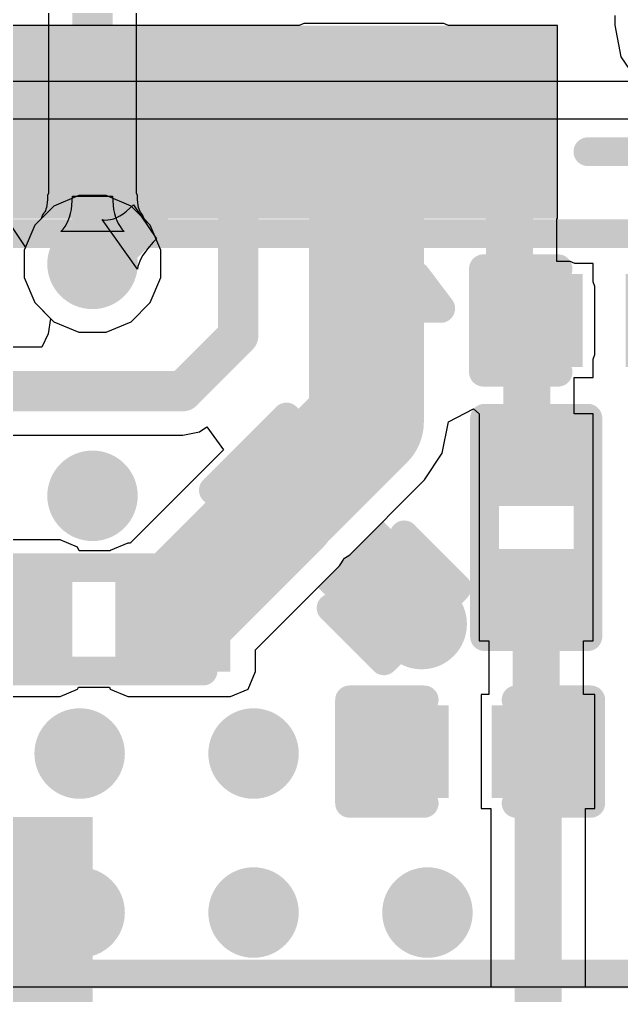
# Model space of a CAD drawing. Header units: millimetres. Extents: x -6 to 110, y 0 to 86.
# Drawn here: x 5.335 to 7.997, y 5.069 to 9.382 of the extents above; entities that cross this region are included whole.
import ezdxf

# ---------------------------------------------------------------- set-up
doc = ezdxf.new("R2010")
doc.units = ezdxf.units.MM
for name, color, linetype in [('BottomLayer', 5, 'Continuous'), ('BottomOverlay', 54, 'Continuous'), ('BottomPaste', 16, 'Continuous'), ('BottomSolder', 6, 'Continuous'), ('MidLayer1', 16, 'Continuous'), ('MidLayer2', 76, 'Continuous'), ('TopLayer', 1, 'Continuous'), ('ViaHoleLayer', 16, 'Continuous')]:
    doc.layers.add(name, color=color, linetype=linetype)

# ---------------------------------------------------------------- blocks, each defined once
blk = doc.blocks.new('IND_0201_B_3')
at = {"layer": 'BottomLayer'}
for points in [[(-0.4, 0.15), (-0.15, 0.15), (-0.15, -0.15), (-0.4, -0.15)], [(0.15, 0.15), (0.4, 0.15), (0.4, -0.15), (0.15, -0.15)]]:
    blk.add_hatch(color=5, dxfattribs=at).paths.add_polyline_path(points)
at = {"layer": 'BottomPaste'}
for points in [[(-0.4, 0.15), (-0.15, 0.15), (-0.15, -0.15), (-0.4, -0.15)], [(0.15, 0.15), (0.4, 0.15), (0.4, -0.15), (0.15, -0.15)]]:
    blk.add_hatch(color=16, dxfattribs=at).paths.add_polyline_path(points)
at = {"layer": 'BottomSolder'}
for points in [[(-0.455, 0.205), (-0.095, 0.205), (-0.095, -0.205), (-0.455, -0.205)], [(0.095, 0.205), (0.455, 0.205), (0.455, -0.205), (0.095, -0.205)]]:
    blk.add_hatch(color=6, dxfattribs=at).paths.add_polyline_path(points)
at = {"layer": 'BottomOverlay', "const_width": 0.127}
for points in [[(-0.4826, -0.2286), (-0.4826, 0.2286)], [(-0.4826, 0.2286), (0.4826, 0.2286)], [(0.4826, -0.2286), (0.4826, 0.2286)], [(-0.4826, -0.2286), (0.4826, -0.2286)]]:
    blk.add_lwpolyline(points, dxfattribs=at)
at = {"layer": 'BottomOverlay', "const_width": 0.0635}
for points in [[(-0.5143, 0.2286, 1), (-0.4508, 0.2286, 1)], [(-0.5143, 0.2286, 1), (-0.4508, 0.2286, 1)], [(0.4508, 0.2286, 1), (0.5143, 0.2286, 1)], [(0.4508, 0.2286, 1), (0.5143, 0.2286, 1)], [(-0.5143, -0.2286, 1), (-0.4508, -0.2286, 1)], [(-0.5143, -0.2286, 1), (-0.4508, -0.2286, 1)], [(0.4508, -0.2286, 1), (0.5143, -0.2286, 1)], [(0.4508, -0.2286, 1), (0.5143, -0.2286, 1)]]:
    blk.add_lwpolyline(points, format="xyb", close=True, dxfattribs=at)
blk = doc.blocks.new('IND_0201_B_10')
at = {"layer": 'BottomLayer'}
for points in [[(-0.4, 0.15), (-0.15, 0.15), (-0.15, -0.15), (-0.4, -0.15)], [(0.15, 0.15), (0.4, 0.15), (0.4, -0.15), (0.15, -0.15)]]:
    blk.add_hatch(color=5, dxfattribs=at).paths.add_polyline_path(points)
at = {"layer": 'BottomPaste'}
for points in [[(-0.4, 0.15), (-0.15, 0.15), (-0.15, -0.15), (-0.4, -0.15)], [(0.15, 0.15), (0.4, 0.15), (0.4, -0.15), (0.15, -0.15)]]:
    blk.add_hatch(color=16, dxfattribs=at).paths.add_polyline_path(points)
at = {"layer": 'BottomSolder'}
for points in [[(-0.455, 0.205), (-0.095, 0.205), (-0.095, -0.205), (-0.455, -0.205)], [(0.095, 0.205), (0.455, 0.205), (0.455, -0.205), (0.095, -0.205)]]:
    blk.add_hatch(color=6, dxfattribs=at).paths.add_polyline_path(points)
at = {"layer": 'BottomOverlay', "const_width": 0.127}
for points in [[(-0.4826, 0.2286), (0.4826, 0.2286)], [(-0.4826, 0.2286), (-0.4826, -0.2286)], [(0.4826, 0.2286), (0.4826, -0.2286)], [(-0.4826, -0.2286), (0.4826, -0.2286)]]:
    blk.add_lwpolyline(points, dxfattribs=at)
at = {"layer": 'BottomOverlay', "const_width": 0.0635}
for points in [[(-0.5143, 0.2286, 1), (-0.4508, 0.2286, 1)], [(-0.5143, 0.2286, 1), (-0.4508, 0.2286, 1)], [(0.4508, 0.2286, 1), (0.5143, 0.2286, 1)], [(0.4508, 0.2286, 1), (0.5143, 0.2286, 1)], [(-0.5143, -0.2286, 1), (-0.4508, -0.2286, 1)], [(-0.5143, -0.2286, 1), (-0.4508, -0.2286, 1)], [(0.4508, -0.2286, 1), (0.5143, -0.2286, 1)], [(0.4508, -0.2286, 1), (0.5143, -0.2286, 1)]]:
    blk.add_lwpolyline(points, format="xyb", close=True, dxfattribs=at)
blk = doc.blocks.new('CAP_0201_B_11')
at = {"layer": 'BottomLayer'}
for points in [[(-0.45, 0.15), (-0.15, 0.15), (-0.15, -0.15), (-0.45, -0.15)], [(0.15, 0.15), (0.45, 0.15), (0.45, -0.15), (0.15, -0.15)]]:
    blk.add_hatch(color=5, dxfattribs=at).paths.add_polyline_path(points)
at = {"layer": 'BottomPaste'}
for points in [[(-0.45, 0.15), (-0.15, 0.15), (-0.15, -0.15), (-0.45, -0.15)], [(0.15, 0.15), (0.45, 0.15), (0.45, -0.15), (0.15, -0.15)]]:
    blk.add_hatch(color=16, dxfattribs=at).paths.add_polyline_path(points)
at = {"layer": 'BottomSolder'}
for points in [[(-0.505, 0.205), (-0.095, 0.205), (-0.095, -0.205), (-0.505, -0.205)], [(0.095, 0.205), (0.505, 0.205), (0.505, -0.205), (0.095, -0.205)]]:
    blk.add_hatch(color=6, dxfattribs=at).paths.add_polyline_path(points)
at = {"layer": 'BottomOverlay', "const_width": 0.127}
for points in [[(-0.2032, 0.2286), (-0.5334, 0.2286)], [(-0.5334, 0.2286), (-0.5334, -0.2286)], [(0.5334, 0.2286), (0.2032, 0.2286)], [(0.5334, 0.2286), (0.5334, -0.2286)], [(-0.2032, -0.2286), (-0.5334, -0.2286)], [(0.5334, -0.2286), (0.2032, -0.2286)]]:
    blk.add_lwpolyline(points, dxfattribs=at)
at = {"layer": 'BottomOverlay', "const_width": 0.0635}
for points in [[(-0.5651, 0.2286, 1), (-0.5016, 0.2286, 1)], [(-0.5651, 0.2286, 1), (-0.5016, 0.2286, 1)], [(-0.2349, 0.2286, 1), (-0.1714, 0.2286, 1)], [(0.1714, 0.2286, 1), (0.2349, 0.2286, 1)], [(0.5016, 0.2286, 1), (0.5651, 0.2286, 1)], [(0.5016, 0.2286, 1), (0.5651, 0.2286, 1)], [(-0.5651, -0.2286, 1), (-0.5016, -0.2286, 1)], [(-0.5651, -0.2286, 1), (-0.5016, -0.2286, 1)], [(-0.2349, -0.2286, 1), (-0.1714, -0.2286, 1)], [(0.1714, -0.2286, 1), (0.2349, -0.2286, 1)], [(0.5016, -0.2286, 1), (0.5651, -0.2286, 1)], [(0.5016, -0.2286, 1), (0.5651, -0.2286, 1)]]:
    blk.add_lwpolyline(points, format="xyb", close=True, dxfattribs=at)
blk = doc.blocks.new('CAP_0201_B_12')
at = {"layer": 'BottomLayer'}
for points in [[(-0.45, 0.15), (-0.15, 0.15), (-0.15, -0.15), (-0.45, -0.15)], [(0.15, 0.15), (0.45, 0.15), (0.45, -0.15), (0.15, -0.15)]]:
    blk.add_hatch(color=5, dxfattribs=at).paths.add_polyline_path(points)
at = {"layer": 'BottomPaste'}
for points in [[(-0.45, 0.15), (-0.15, 0.15), (-0.15, -0.15), (-0.45, -0.15)], [(0.15, 0.15), (0.45, 0.15), (0.45, -0.15), (0.15, -0.15)]]:
    blk.add_hatch(color=16, dxfattribs=at).paths.add_polyline_path(points)
at = {"layer": 'BottomSolder'}
for points in [[(-0.505, 0.205), (-0.095, 0.205), (-0.095, -0.205), (-0.505, -0.205)], [(0.095, 0.205), (0.505, 0.205), (0.505, -0.205), (0.095, -0.205)]]:
    blk.add_hatch(color=6, dxfattribs=at).paths.add_polyline_path(points)
at = {"layer": 'BottomOverlay', "const_width": 0.127}
for points in [[(-0.5334, 0.2286), (-0.2032, 0.2286)], [(-0.5334, -0.2286), (-0.5334, 0.2286)], [(0.2032, 0.2286), (0.5334, 0.2286)], [(0.5334, -0.2286), (0.5334, 0.2286)], [(-0.5334, -0.2286), (-0.2032, -0.2286)], [(0.2032, -0.2286), (0.5334, -0.2286)]]:
    blk.add_lwpolyline(points, dxfattribs=at)
at = {"layer": 'BottomOverlay', "const_width": 0.0635}
for points in [[(-0.5651, 0.2286, 1), (-0.5016, 0.2286, 1)], [(-0.5651, 0.2286, 1), (-0.5016, 0.2286, 1)], [(-0.2349, 0.2286, 1), (-0.1714, 0.2286, 1)], [(0.1714, 0.2286, 1), (0.2349, 0.2286, 1)], [(0.5016, 0.2286, 1), (0.5651, 0.2286, 1)], [(0.5016, 0.2286, 1), (0.5651, 0.2286, 1)], [(-0.5651, -0.2286, 1), (-0.5016, -0.2286, 1)], [(-0.5651, -0.2286, 1), (-0.5016, -0.2286, 1)], [(-0.2349, -0.2286, 1), (-0.1714, -0.2286, 1)], [(0.1714, -0.2286, 1), (0.2349, -0.2286, 1)], [(0.5016, -0.2286, 1), (0.5651, -0.2286, 1)], [(0.5016, -0.2286, 1), (0.5651, -0.2286, 1)]]:
    blk.add_lwpolyline(points, format="xyb", close=True, dxfattribs=at)
blk = doc.blocks.new('QFNWB_56__7_7__B_35')
at = {"layer": 'BottomLayer'}
for points in [[(-3.75, -0.49), (-3.1, -0.49), (-3.1, -0.71), (-3.75, -0.71)], [(-3.75, -0.89), (-3.1, -0.89), (-3.1, -1.11), (-3.75, -1.11)], [(-3.75, -1.29), (-3.1, -1.29), (-3.1, -1.51), (-3.75, -1.51)], [(-3.75, -1.69), (-3.1, -1.69), (-3.1, -1.91), (-3.75, -1.91)], [(-3.75, -2.09), (-3.1, -2.09), (-3.1, -2.31), (-3.75, -2.31)], [(-3.75, -2.49), (-3.1, -2.49), (-3.1, -2.71), (-3.75, -2.71)]]:
    blk.add_hatch(color=5, dxfattribs=at).paths.add_polyline_path(points)
at = {"layer": 'BottomPaste'}
for points in [[(-3.75, -0.49), (-3.1, -0.49), (-3.1, -0.71), (-3.75, -0.71)], [(-3.75, -0.89), (-3.1, -0.89), (-3.1, -1.11), (-3.75, -1.11)], [(-3.75, -1.29), (-3.1, -1.29), (-3.1, -1.51), (-3.75, -1.51)], [(-3.75, -1.69), (-3.1, -1.69), (-3.1, -1.91), (-3.75, -1.91)], [(-3.75, -2.09), (-3.1, -2.09), (-3.1, -2.31), (-3.75, -2.31)], [(-3.75, -2.49), (-3.1, -2.49), (-3.1, -2.71), (-3.75, -2.71)]]:
    blk.add_hatch(color=16, dxfattribs=at).paths.add_polyline_path(points)
at = {"layer": 'BottomSolder'}
for points in [[(-3.8516, -0.3884), (-2.9984, -0.3884), (-2.9984, -0.8116), (-3.8516, -0.8116)], [(-3.8516, -0.7884), (-2.9984, -0.7884), (-2.9984, -1.2116), (-3.8516, -1.2116)], [(-3.8516, -1.1884), (-2.9984, -1.1884), (-2.9984, -1.6116), (-3.8516, -1.6116)], [(-3.8516, -1.5884), (-2.9984, -1.5884), (-2.9984, -2.0116), (-3.8516, -2.0116)], [(-3.8516, -1.9884), (-2.9984, -1.9884), (-2.9984, -2.4116), (-3.8516, -2.4116)], [(-3.8516, -2.3884), (-2.9984, -2.3884), (-2.9984, -2.8116), (-3.8516, -2.8116)]]:
    blk.add_hatch(color=6, dxfattribs=at).paths.add_polyline_path(points)
at = {"layer": 'BottomOverlay', "const_width": 0.127}
blk.add_lwpolyline([(-3.556, -2.9464), (-3.556, -3.556)], dxfattribs=at)
at = {"layer": 'BottomOverlay', "const_width": 0.0635}
blk.add_lwpolyline([(-3.5877, -2.9464, 1), (-3.5242, -2.9464, 1)], format="xyb", close=True, dxfattribs=at)
blk = doc.blocks.new('CAP_0201_B_71')
at = {"layer": 'BottomLayer'}
for points in [[(-0.45, 0.15), (-0.15, 0.15), (-0.15, -0.15), (-0.45, -0.15)], [(0.15, 0.15), (0.45, 0.15), (0.45, -0.15), (0.15, -0.15)]]:
    blk.add_hatch(color=5, dxfattribs=at).paths.add_polyline_path(points)
at = {"layer": 'BottomPaste'}
for points in [[(-0.45, 0.15), (-0.15, 0.15), (-0.15, -0.15), (-0.45, -0.15)], [(0.15, 0.15), (0.45, 0.15), (0.45, -0.15), (0.15, -0.15)]]:
    blk.add_hatch(color=16, dxfattribs=at).paths.add_polyline_path(points)
at = {"layer": 'BottomSolder'}
for points in [[(-0.505, 0.205), (-0.095, 0.205), (-0.095, -0.205), (-0.505, -0.205)], [(0.095, 0.205), (0.505, 0.205), (0.505, -0.205), (0.095, -0.205)]]:
    blk.add_hatch(color=6, dxfattribs=at).paths.add_polyline_path(points)
at = {"layer": 'BottomOverlay', "const_width": 0.127}
for points in [[(-0.5334, 0.2286), (-0.5334, -0.2286)], [(-0.2032, 0.2286), (-0.5334, 0.2286)], [(0.5334, 0.2286), (0.2032, 0.2286)], [(0.5334, 0.2286), (0.5334, -0.2286)], [(-0.2032, -0.2286), (-0.5334, -0.2286)], [(0.5334, -0.2286), (0.2032, -0.2286)]]:
    blk.add_lwpolyline(points, dxfattribs=at)
at = {"layer": 'BottomOverlay', "const_width": 0.0635}
for points in [[(-0.5651, 0.2286, 1), (-0.5016, 0.2286, 1)], [(-0.5651, 0.2286, 1), (-0.5016, 0.2286, 1)], [(-0.2349, 0.2286, 1), (-0.1714, 0.2286, 1)], [(0.1714, 0.2286, 1), (0.2349, 0.2286, 1)], [(0.5016, 0.2286, 1), (0.5651, 0.2286, 1)], [(0.5016, 0.2286, 1), (0.5651, 0.2286, 1)], [(-0.5651, -0.2286, 1), (-0.5016, -0.2286, 1)], [(-0.5651, -0.2286, 1), (-0.5016, -0.2286, 1)], [(-0.2349, -0.2286, 1), (-0.1714, -0.2286, 1)], [(0.1714, -0.2286, 1), (0.2349, -0.2286, 1)], [(0.5016, -0.2286, 1), (0.5651, -0.2286, 1)], [(0.5016, -0.2286, 1), (0.5651, -0.2286, 1)]]:
    blk.add_lwpolyline(points, format="xyb", close=True, dxfattribs=at)

msp = doc.modelspace()

# ---------------------------------------------------------------- hatches: boundary and pattern name
at = {"layer": 'BottomLayer'}
for points in [[(6.5922, 8.6036), (7.2122, 8.6036), (7.2122, 9.2536), (6.5922, 9.2536)], [(6.5922, 8.6036), (7.2122, 8.6036), (7.2122, 8.9286), (6.5922, 8.9286)], [(7.3866, 7.9018), (7.77, 7.9018), (7.77, 8.2018), (7.3866, 8.2018)], [(0.7183, 6.5006), (5.5142, 6.5006), (5.5142, 6.9723), (0.7183, 6.9723)], [(5.8142, 6.5006), (6.2681, 6.5006), (6.2681, 6.9572), (5.8142, 6.9572)], [(5.0342, 4.4), (5.6592, 4.4), (5.6592, 5.858), (5.0342, 5.858)]]:
    msp.add_hatch(color=5, dxfattribs=at).paths.add_polyline_path(points)
h = msp.add_hatch(color=5, dxfattribs=at)
edge = h.paths.add_edge_path()
edge.add_arc((5.6579, 8.302), 0.2, 0, 360)
h = msp.add_hatch(color=5, dxfattribs=at)
edge = h.paths.add_edge_path()
edge.add_arc((5.6579, 7.2771), 0.2, 0, 360)
h = msp.add_hatch(color=5, dxfattribs=at)
edge = h.paths.add_edge_path()
edge.add_arc((7.1137, 6.7104), 0.2, 0, 360)
h = msp.add_hatch(color=5, dxfattribs=at)
edge = h.paths.add_edge_path()
edge.add_arc((5.601, 6.1382), 0.2, 0, 360)
h = msp.add_hatch(color=5, dxfattribs=at)
edge = h.paths.add_edge_path()
edge.add_arc((6.37, 6.1382), 0.2, 0, 360)
h = msp.add_hatch(color=5, dxfattribs=at)
edge = h.paths.add_edge_path()
edge.add_arc((5.601, 5.4356), 0.2, 0, 360)
h = msp.add_hatch(color=5, dxfattribs=at)
edge = h.paths.add_edge_path()
edge.add_arc((6.37, 5.4356), 0.2, 0, 360)
h = msp.add_hatch(color=5, dxfattribs=at)
edge = h.paths.add_edge_path()
edge.add_arc((7.1391, 5.4356), 0.2, 0, 360)
at = {"layer": 'MidLayer1'}
h = msp.add_hatch(color=16, dxfattribs=at)
edge = h.paths.add_edge_path()
edge.add_arc((5.6579, 8.302), 0.2, 0, 360)
h = msp.add_hatch(color=16, dxfattribs=at)
edge = h.paths.add_edge_path()
edge.add_arc((5.6579, 7.2771), 0.2, 0, 360)
h = msp.add_hatch(color=16, dxfattribs=at)
edge = h.paths.add_edge_path()
edge.add_arc((7.1137, 6.7104), 0.2, 0, 360)
h = msp.add_hatch(color=16, dxfattribs=at)
edge = h.paths.add_edge_path()
edge.add_arc((5.601, 6.1382), 0.2, 0, 360)
h = msp.add_hatch(color=16, dxfattribs=at)
edge = h.paths.add_edge_path()
edge.add_arc((6.37, 6.1382), 0.2, 0, 360)
h = msp.add_hatch(color=16, dxfattribs=at)
edge = h.paths.add_edge_path()
edge.add_arc((5.601, 5.4356), 0.2, 0, 360)
h = msp.add_hatch(color=16, dxfattribs=at)
edge = h.paths.add_edge_path()
edge.add_arc((6.37, 5.4356), 0.2, 0, 360)
h = msp.add_hatch(color=16, dxfattribs=at)
edge = h.paths.add_edge_path()
edge.add_arc((7.1391, 5.4356), 0.2, 0, 360)
at = {"layer": 'MidLayer2'}
h = msp.add_hatch(color=76, dxfattribs=at)
edge = h.paths.add_edge_path()
edge.add_arc((5.6579, 8.302), 0.2, 0, 360)
h = msp.add_hatch(color=76, dxfattribs=at)
edge = h.paths.add_edge_path()
edge.add_arc((5.6579, 7.2771), 0.2, 0, 360)
h = msp.add_hatch(color=76, dxfattribs=at)
edge = h.paths.add_edge_path()
edge.add_arc((7.1137, 6.7104), 0.2, 0, 360)
h = msp.add_hatch(color=76, dxfattribs=at)
edge = h.paths.add_edge_path()
edge.add_arc((5.601, 6.1382), 0.2, 0, 360)
h = msp.add_hatch(color=76, dxfattribs=at)
edge = h.paths.add_edge_path()
edge.add_arc((6.37, 6.1382), 0.2, 0, 360)
h = msp.add_hatch(color=76, dxfattribs=at)
edge = h.paths.add_edge_path()
edge.add_arc((5.601, 5.4356), 0.2, 0, 360)
h = msp.add_hatch(color=76, dxfattribs=at)
edge = h.paths.add_edge_path()
edge.add_arc((6.37, 5.4356), 0.2, 0, 360)
h = msp.add_hatch(color=76, dxfattribs=at)
edge = h.paths.add_edge_path()
edge.add_arc((7.1391, 5.4356), 0.2, 0, 360)
at = {"layer": 'TopLayer'}
h = msp.add_hatch(color=1, dxfattribs=at)
edge = h.paths.add_edge_path()
edge.add_arc((5.6579, 8.302), 0.2, 0, 360)
h = msp.add_hatch(color=1, dxfattribs=at)
edge = h.paths.add_edge_path()
edge.add_arc((5.6579, 7.2771), 0.2, 0, 360)
h = msp.add_hatch(color=1, dxfattribs=at)
edge = h.paths.add_edge_path()
edge.add_arc((7.1137, 6.7104), 0.2, 0, 360)
h = msp.add_hatch(color=1, dxfattribs=at)
edge = h.paths.add_edge_path()
edge.add_arc((5.601, 6.1382), 0.2, 0, 360)
h = msp.add_hatch(color=1, dxfattribs=at)
edge = h.paths.add_edge_path()
edge.add_arc((6.37, 6.1382), 0.2, 0, 360)
h = msp.add_hatch(color=1, dxfattribs=at)
edge = h.paths.add_edge_path()
edge.add_arc((5.601, 5.4356), 0.2, 0, 360)
h = msp.add_hatch(color=1, dxfattribs=at)
edge = h.paths.add_edge_path()
edge.add_arc((6.37, 5.4356), 0.2, 0, 360)
h = msp.add_hatch(color=1, dxfattribs=at)
edge = h.paths.add_edge_path()
edge.add_arc((7.1391, 5.4356), 0.2, 0, 360)
at = {"layer": 'ViaHoleLayer'}
h = msp.add_hatch(color=16, dxfattribs=at)
edge = h.paths.add_edge_path()
edge.add_arc((5.6579, 8.302), 0.1, 0, 360)
h = msp.add_hatch(color=16, dxfattribs=at)
edge = h.paths.add_edge_path()
edge.add_arc((5.6579, 7.2771), 0.1, 0, 360)
h = msp.add_hatch(color=16, dxfattribs=at)
edge = h.paths.add_edge_path()
edge.add_arc((7.1137, 6.7104), 0.1, 0, 360)
h = msp.add_hatch(color=16, dxfattribs=at)
edge = h.paths.add_edge_path()
edge.add_arc((5.601, 6.1382), 0.1, 0, 360)
h = msp.add_hatch(color=16, dxfattribs=at)
edge = h.paths.add_edge_path()
edge.add_arc((6.37, 6.1382), 0.1, 0, 360)
h = msp.add_hatch(color=16, dxfattribs=at)
edge = h.paths.add_edge_path()
edge.add_arc((5.601, 5.4356), 0.1, 0, 360)
h = msp.add_hatch(color=16, dxfattribs=at)
edge = h.paths.add_edge_path()
edge.add_arc((6.37, 5.4356), 0.1, 0, 360)
h = msp.add_hatch(color=16, dxfattribs=at)
edge = h.paths.add_edge_path()
edge.add_arc((7.1391, 5.4356), 0.1, 0, 360)

# ---------------------------------------------------------------- linework, layer by layer
at = {"layer": 'BottomLayer'}
for p, q in [((6.5922, 9.3636), (6.572, 9.3552)), ((7.2122, 9.3636), (6.5922, 9.3636)), ((7.2324, 9.3552), (7.2122, 9.3636)), ((7.9673, 9.3999), (7.9673, 9.3562)), ((6.572, 9.3552), (2.4324, 9.3552)), ((7.7138, 9.3552), (7.2324, 9.3552)), ((7.7138, 8.502), (7.7138, 9.3552)), ((7.9673, 9.3562), (7.9949, 9.2175)), ((7.9949, 9.2175), (8.0735, 9.0998)), ((5.8084, 8.5348), (5.8235, 8.5476)), ((5.8235, 8.5476), (5.8389, 8.5623)), ((5.8389, 8.5623), (5.9411, 8.413)), ((5.2768, 8.502), (5.3617, 8.375)), ((5.8565, 8.2785), (5.7, 8.4975)), ((5.7, 8.4975), (5.7124, 8.4958)), ((5.7251, 8.4959), (5.7381, 8.4978)), ((5.7381, 8.4978), (5.7515, 8.5016)), ((5.7515, 8.5016), (5.7652, 8.5072)), ((5.7652, 8.5072), (5.7793, 8.5145)), ((5.7793, 8.5145), (5.7937, 8.5237)), ((5.7937, 8.5237), (5.8084, 8.5348)), ((7.7119, 8.3118), (7.7119, 8.502)), ((7.7119, 8.502), (7.7138, 8.502)), ((5.7124, 8.4958), (5.7251, 8.4959)), ((5.9411, 8.413), (5.9262, 8.3976)), ((5.3617, 8.375), (5.3563, 8.362)), ((5.9008, 8.3682), (5.8902, 8.3541)), ((5.9262, 8.3976), (5.9008, 8.3682)), ((5.3563, 8.362), (5.3563, 8.242)), ((5.8733, 8.3272), (5.867, 8.3144)), ((5.881, 8.3405), (5.8733, 8.3272)), ((5.8902, 8.3541), (5.881, 8.3405)), ((5.8586, 8.29), (5.8565, 8.2785)), ((5.8621, 8.302), (5.8586, 8.29)), ((5.867, 8.3144), (5.8621, 8.302)), ((7.77, 8.3118), (7.7119, 8.3118)), ((7.7902, 8.3034), (7.77, 8.3118)), ((7.8716, 8.3034), (7.7902, 8.3034)), ((7.8716, 8.222), (7.8716, 8.3034)), ((5.3563, 8.242), (5.4022, 8.1312)), ((7.88, 8.2018), (7.8716, 8.222)), ((7.88, 7.9018), (7.88, 8.2018)), ((5.4022, 8.1312), (5.4727, 8.0607)), ((5.4727, 8.0607), (5.4619, 7.9931)), ((5.4619, 7.9931), (5.4338, 7.9337)), ((5.4338, 7.9337), (4.8801, 7.9337)), ((7.8716, 7.8816), (7.88, 7.9018)), ((7.8716, 7.8002), (7.8716, 7.8816)), ((7.788, 7.7993), (7.7902, 7.8002)), ((7.788, 7.639), (7.788, 7.7993)), ((7.7902, 7.8002), (7.8716, 7.8002)), ((7.232, 7.604), (7.3426, 7.6614)), ((7.3426, 7.6614), (7.3684, 7.639)), ((7.3684, 7.639), (7.3684, 7.216)), ((7.8716, 7.639), (7.788, 7.639)), ((7.8716, 7.216), (7.8716, 7.639)), ((7.2044, 7.4652), (7.232, 7.6039)), ((7.232, 7.6039), (7.232, 7.604)), ((6.0568, 7.5452), (6.1311, 7.56)), ((6.1311, 7.56), (6.1639, 7.5819)), ((6.1639, 7.5819), (6.2371, 7.4803)), ((4.7996, 7.5452), (6.0568, 7.5452)), ((6.2371, 7.4803), (5.8275, 7.0707)), ((7.1258, 7.3476), (7.2044, 7.4652)), ((6.7952, 7.017), (7.1258, 7.3476)), ((7.1258, 7.3476), (7.1258, 7.3476)), ((7.3684, 7.216), (7.3684, 7.1858)), ((7.8716, 7.1858), (7.8716, 7.216)), ((7.3684, 7.1858), (7.3684, 7.089)), ((7.8716, 7.089), (7.8716, 7.1858)), ((5.5142, 7.0823), (4.6892, 7.0823)), ((5.592, 7.0501), (5.5142, 7.0823)), ((7.3684, 7.089), (7.3684, 7.0588)), ((7.8716, 7.0588), (7.8716, 7.089)), ((5.5986, 7.0341), (5.592, 7.0501)), ((5.7361, 7.0341), (5.5986, 7.0341)), ((5.7364, 7.035), (5.7361, 7.0341)), ((5.8142, 7.0672), (5.7364, 7.035)), ((5.8252, 7.0672), (5.8142, 7.0672)), ((5.8275, 7.0707), (5.8252, 7.0672)), ((7.3684, 7.0588), (7.3684, 6.6358)), ((7.8716, 6.6358), (7.8716, 7.0588)), ((6.7498, 6.9675), (6.7729, 7.0021)), ((6.7729, 7.0021), (6.7952, 7.017)), ((6.3781, 6.5958), (6.7498, 6.9675)), ((7.3684, 6.6358), (7.4103, 6.6358)), ((7.4103, 6.6358), (7.4103, 6.3984)), ((7.8297, 6.3984), (7.8297, 6.6358)), ((7.8297, 6.6358), (7.8716, 6.6358)), ((6.3781, 6.5006), (6.3781, 6.5958)), ((6.3459, 6.4228), (6.3781, 6.5006)), ((5.592, 6.4228), (5.5956, 6.4315)), ((5.5956, 6.4315), (5.5963, 6.4318)), ((5.5963, 6.4318), (5.7321, 6.4318)), ((5.7321, 6.4318), (5.7329, 6.4315)), ((5.7329, 6.4315), (5.7364, 6.4228)), ((0.7183, 6.3906), (5.5142, 6.3906)), ((5.5142, 6.3906), (5.592, 6.4228)), ((5.7364, 6.4228), (5.8142, 6.3906)), ((5.8142, 6.3906), (6.2681, 6.3906)), ((6.2681, 6.3906), (6.3459, 6.4228)), ((7.4103, 6.3984), (7.3763, 6.3984)), ((7.3763, 6.3984), (7.3763, 5.8952)), ((7.8795, 6.3984), (7.8297, 6.3984)), ((7.8795, 5.8952), (7.8795, 6.3984)), ((7.3763, 5.8952), (7.4193, 5.8952)), ((7.4193, 5.8952), (7.4193, 5.1054)), ((7.8386, 5.1054), (7.8386, 5.8952)), ((7.8386, 5.8952), (7.8795, 5.8952)), ((7.4193, 5.1054), (0, 5.1054)), ((30.2479, 5.1054), (7.8386, 5.1054))]:
    msp.add_line(p, q, dxfattribs=at)
for points, const_width in [([(6.8694, 7.604), (6.8694, 8.8958)], 0.508), ([(5.9022, 8.4999), (5.9022, 8.9286)], 0.1778), ([(6.3022, 7.9849), (6.3022, 8.9286)], 0.1778), ([(7.5022, 8.1696), (7.5022, 8.9286)], 0.2081), ([(5.7078, 8.3055), (5.9022, 8.4999)], 0.1778), ([(5.6579, 8.3055), (5.7078, 8.3055)], 0.1778), ([(7.5022, 8.1696), (7.62, 8.0518)], 0.2081), ([(7.5783, 7.4333), (7.5783, 8.0518)], 0.2081), ([(6.0568, 7.7395), (6.3022, 7.9849)], 0.1778), ([(6.5388, 7.2733), (6.8694, 7.604)], 0.508), ([(4.7996, 7.7395), (6.0568, 7.7395)], 0.1778), ([(7.5783, 7.4333), (7.5992, 7.4124)], 0.2081), ([(7.5992, 7.4124), (7.62, 7.4124)], 0.2081), ([(6.0839, 6.8144), (6.4935, 7.2239)], 0.508), ([(7.62, 6.1662), (7.62, 6.8624)], 0.2081), ([(7.6036, 6.1498), (7.62, 6.1662)], 0.2081), ([(7.62, 6.1588), (7.629, 6.1498)], 0.2081), ([(7.629, 4.4397), (7.629, 6.1498)], 0.2081)]:
    msp.add_lwpolyline(points, dxfattribs=dict(at, const_width=const_width))
for points, const_width in [([(6.7424, 8.8958, 1), (6.9964, 8.8958, 1)], 0.254), ([(5.8578, 8.9286, 1), (5.9467, 8.9286, 1)], 0.0889), ([(6.2578, 8.9286, 1), (6.3467, 8.9286, 1)], 0.0889), ([(7.4502, 8.9286, 1), (7.5543, 8.9286, 1)], 0.1041), ([(5.8578, 8.4999, 1), (5.9467, 8.4999, 1)], 0.0889), ([(5.8578, 8.4999, 1), (5.9467, 8.4999, 1)], 0.0889), ([(5.6135, 8.3055, 1), (5.7024, 8.3055, 1)], 0.0889), ([(5.6634, 8.3055, 1), (5.7523, 8.3055, 1)], 0.0889), ([(5.6634, 8.3055, 1), (5.7523, 8.3055, 1)], 0.0889), ([(7.4502, 8.1696, 1), (7.5543, 8.1696, 1)], 0.1041), ([(7.4502, 8.1696, 1), (7.5543, 8.1696, 1)], 0.1041), ([(7.5263, 8.0518, 1), (7.6303, 8.0518, 1)], 0.1041), ([(7.568, 8.0518, 1), (7.672, 8.0518, 1)], 0.1041), ([(6.2578, 7.9849, 1), (6.3467, 7.9849, 1)], 0.0889), ([(6.2578, 7.9849, 1), (6.3467, 7.9849, 1)], 0.0889), ([(6.7424, 7.604, 1), (6.9964, 7.604, 1)], 0.254), ([(6.7424, 7.604, 1), (6.9964, 7.604, 1)], 0.254), ([(6.0124, 7.7395, 1), (6.1013, 7.7395, 1)], 0.0889), ([(6.0124, 7.7395, 1), (6.1013, 7.7395, 1)], 0.0889), ([(6.4118, 7.2733, 1), (6.6658, 7.2733, 1)], 0.254), ([(7.5263, 7.4333, 1), (7.6303, 7.4333, 1)], 0.1041), ([(7.5263, 7.4333, 1), (7.6303, 7.4333, 1)], 0.1041), ([(7.5472, 7.4124, 1), (7.6513, 7.4124, 1)], 0.1041), ([(7.5472, 7.4124, 1), (7.6513, 7.4124, 1)], 0.1041), ([(7.568, 7.4124, 1), (7.672, 7.4124, 1)], 0.1041), ([(6.3665, 7.2239, 1), (6.6205, 7.2239, 1)], 0.254), ([(5.9569, 6.8144, 1), (6.2109, 6.8144, 1)], 0.254), ([(7.568, 6.8624, 1), (7.672, 6.8624, 1)], 0.1041), ([(7.5515, 6.1498, 1), (7.6556, 6.1498, 1)], 0.1041), ([(7.568, 6.1662, 1), (7.672, 6.1662, 1)], 0.1041), ([(7.568, 6.1662, 1), (7.672, 6.1662, 1)], 0.1041), ([(7.568, 6.1588, 1), (7.672, 6.1588, 1)], 0.1041), ([(7.5769, 6.1498, 1), (7.681, 6.1498, 1)], 0.1041), ([(7.5769, 6.1498, 1), (7.681, 6.1498, 1)], 0.1041)]:
    msp.add_lwpolyline(points, format="xyb", close=True, dxfattribs=dict(at, const_width=const_width))
at = {"layer": 'BottomOverlay', "const_width": 0.127}
for points in [[(1.4198, 8.4352), (8.6812, 8.4352)], [(7.003, 8.105), (7.0902, 8.2475)], [(7.0902, 8.2475), (7.1978, 8.105)], [(7.003, 8.105), (7.1978, 8.105)], [(1.4198, 5.1639), (8.6812, 5.1639)]]:
    msp.add_lwpolyline(points, dxfattribs=at)
at = {"layer": 'BottomOverlay', "const_width": 0.0635}
for points in [[(7.0584, 8.2475, 1), (7.1219, 8.2475, 1)], [(7.0584, 8.2475, 1), (7.1219, 8.2475, 1)], [(6.9712, 8.105, 1), (7.0347, 8.105, 1)], [(6.9712, 8.105, 1), (7.0347, 8.105, 1)], [(7.166, 8.105, 1), (7.2295, 8.105, 1)], [(7.166, 8.105, 1), (7.2295, 8.105, 1)]]:
    msp.add_lwpolyline(points, format="xyb", close=True, dxfattribs=at)
at = {"layer": 'MidLayer1'}
for p, q in [((8.5863, 9.1082), (3.0668, 9.1082)), ((3.0668, 8.9432), (8.5863, 8.9432)), ((5.5979, 8.6036), (5.4871, 8.5577)), ((5.7179, 8.6036), (5.5979, 8.6036)), ((5.8288, 8.5577), (5.7179, 8.6036)), ((5.4871, 8.5577), (5.4022, 8.4729)), ((5.9136, 8.4729), (5.8288, 8.5577)), ((5.4022, 8.4729), (5.3563, 8.362)), ((5.9595, 8.362), (5.9136, 8.4729)), ((5.3563, 8.362), (5.3563, 8.242)), ((5.9595, 8.242), (5.9595, 8.362)), ((5.3563, 8.242), (5.4022, 8.1312)), ((5.9136, 8.1312), (5.9595, 8.242)), ((5.4022, 8.1312), (5.4871, 8.0463)), ((5.8288, 8.0463), (5.9136, 8.1312)), ((5.4871, 8.0463), (5.5979, 8.0004)), ((5.7179, 8.0004), (5.8288, 8.0463)), ((5.5979, 8.0004), (5.7179, 8.0004)), ((30.2479, 5.1054), (0, 5.1054))]:
    msp.add_line(p, q, dxfattribs=at)
at = {"layer": 'MidLayer2'}
for p, q in [((5.5979, 8.6036), (5.4871, 8.5577)), ((5.7179, 8.6036), (5.5979, 8.6036)), ((5.8288, 8.5577), (5.7179, 8.6036)), ((5.4871, 8.5577), (5.4022, 8.4729)), ((5.9136, 8.4729), (5.8288, 8.5577)), ((5.4022, 8.4729), (5.3563, 8.362)), ((5.9595, 8.362), (5.9136, 8.4729)), ((5.3563, 8.362), (5.3563, 8.242)), ((5.9595, 8.242), (5.9595, 8.362)), ((5.3563, 8.242), (5.4022, 8.1312)), ((5.9136, 8.1312), (5.9595, 8.242)), ((5.4022, 8.1312), (5.4871, 8.0463)), ((5.8288, 8.0463), (5.9136, 8.1312)), ((5.4871, 8.0463), (5.5979, 8.0004)), ((5.7179, 8.0004), (5.8288, 8.0463)), ((5.5979, 8.0004), (5.7179, 8.0004)), ((30.2479, 5.1054), (0, 5.1054))]:
    msp.add_line(p, q, dxfattribs=at)
at = {"layer": 'TopLayer'}
for p, q in [((5.8522, 8.6143), (5.8522, 9.5126)), ((5.4637, 9.4321), (5.4637, 8.6143)), ((5.4586, 8.5861), (5.4576, 8.5728)), ((5.4591, 8.6039), (5.4586, 8.5861)), ((5.4637, 8.6143), (5.4591, 8.6039)), ((5.5685, 8.5805), (5.569, 8.6012)), ((5.569, 8.6012), (5.7468, 8.6012)), ((5.7468, 8.6012), (5.7473, 8.5805)), ((5.8568, 8.6039), (5.8522, 8.6143)), ((5.8572, 8.5861), (5.8568, 8.6039)), ((5.8582, 8.5728), (5.8572, 8.5861)), ((5.4517, 8.5432), (5.4493, 8.5368)), ((5.454, 8.5514), (5.4517, 8.5432)), ((5.456, 8.5612), (5.454, 8.5514)), ((5.4576, 8.5728), (5.456, 8.5612)), ((5.5608, 8.5252), (5.5644, 8.5425)), ((5.5644, 8.5425), (5.567, 8.5609)), ((5.567, 8.5609), (5.5685, 8.5805)), ((5.7473, 8.5805), (5.7489, 8.5609)), ((5.7489, 8.5609), (5.7514, 8.5425)), ((5.7514, 8.5425), (5.755, 8.5252)), ((5.8599, 8.5612), (5.8582, 8.5728)), ((5.8619, 8.5514), (5.8599, 8.5612)), ((5.8642, 8.5432), (5.8619, 8.5514)), ((5.8666, 8.5368), (5.8642, 8.5432)), ((5.4302, 8.5008), (5.4022, 8.4729)), ((5.4369, 8.5192), (5.4302, 8.5008)), ((5.4427, 8.5256), (5.4369, 8.5192)), ((5.4447, 8.5283), (5.4427, 8.5256)), ((5.4469, 8.5319), (5.4447, 8.5283)), ((5.4493, 8.5368), (5.4469, 8.5319)), ((5.5506, 8.4939), (5.5562, 8.509)), ((5.5562, 8.509), (5.5608, 8.5252)), ((5.755, 8.5252), (5.7596, 8.509)), ((5.7596, 8.509), (5.7652, 8.4939)), ((5.8689, 8.5319), (5.8666, 8.5368)), ((5.8711, 8.5283), (5.8689, 8.5319)), ((5.8731, 8.5256), (5.8711, 8.5283)), ((5.8789, 8.5192), (5.8731, 8.5256)), ((5.8857, 8.5008), (5.8789, 8.5192)), ((5.9136, 8.4729), (5.8857, 8.5008)), ((5.4022, 8.4729), (5.3563, 8.362)), ((5.5179, 8.4448), (5.5276, 8.4554)), ((5.5276, 8.4554), (5.5363, 8.4671)), ((5.5363, 8.4671), (5.544, 8.4799)), ((5.544, 8.4799), (5.5506, 8.4939)), ((5.7652, 8.4939), (5.7719, 8.4799)), ((5.7719, 8.4799), (5.7795, 8.4671)), ((5.7795, 8.4671), (5.7882, 8.4554)), ((5.7882, 8.4554), (5.7979, 8.4448)), ((5.9595, 8.362), (5.9136, 8.4729)), ((5.7979, 8.4448), (5.5179, 8.4448)), ((5.3563, 8.362), (5.3563, 8.242)), ((5.9595, 8.242), (5.9595, 8.362)), ((5.3563, 8.242), (5.4022, 8.1312)), ((5.9136, 8.1312), (5.9595, 8.242)), ((5.4022, 8.1312), (5.4871, 8.0463)), ((5.8288, 8.0463), (5.9136, 8.1312)), ((5.4871, 8.0463), (5.5979, 8.0004)), ((5.7179, 8.0004), (5.8288, 8.0463)), ((5.5979, 8.0004), (5.7179, 8.0004)), ((30.2479, 5.1054), (0, 5.1054))]:
    msp.add_line(p, q, dxfattribs=at)
at = {"layer": 'TopLayer', "const_width": 0.1778}
msp.add_lwpolyline([(5.6579, 8.302), (5.6579, 9.5126)], dxfattribs=at)
at = {"layer": 'TopLayer', "const_width": 0.0889}
msp.add_lwpolyline([(5.6135, 8.302, 1), (5.7024, 8.302, 1)], format="xyb", close=True, dxfattribs=at)

# ---------------------------------------------------------------- block references
for name, p, rotation in [('QFNWB_56__7_7__B_35', (4.9022, 12.3536), 90), ('CAP_0201_B_11', (7.92, 8.0518), 180), ('CAP_0201_B_71', (6.731, 7.0866), 135), ('IND_0201_B_10', (7.62, 7.1374), 90)]:
    msp.add_blockref(name, p, dxfattribs=dict(rotation=rotation))
for name, p in [('IND_0201_B_3', (5.6642, 6.731)), ('CAP_0201_B_12', (7.3279, 6.1468))]:
    msp.add_blockref(name, p)

doc.saveas('drawing.dxf')
